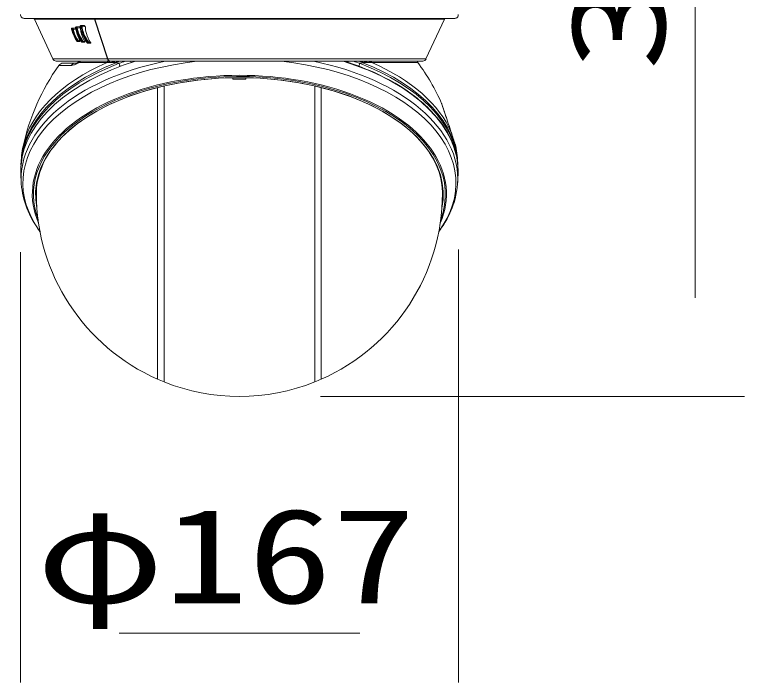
# Model space of a CAD drawing. Units: millimetres on the paper. Extents: x -62 to 65, y -59 to 59.
# Drawn here: x -21.73 to -3.23, y 11.86 to 28.79 of the extents above; entities that cross this region are included whole.
import ezdxf
from ezdxf.enums import TextEntityAlignment as Align

# ---------------------------------------------------------------- set-up
doc = ezdxf.new("R2010")
doc.units = ezdxf.units.MM
doc.layers.add('0-2_GAIKEI', color=4, linetype='Continuous', lineweight=9)
doc.layers.add('0-3_SUNPO', color=7, linetype='Continuous', lineweight=9)
doc.styles.add('ＭＳ ゴシック', font='')
doc.styles.get('ＭＳ ゴシック').set_extended_font_data('MS Gothic')

msp = doc.modelspace()

# ---------------------------------------------------------------- linework, layer by layer
at = {"layer": '0-2_GAIKEI', "color": 7}
for p, q in [((-10.57, 28.692), (-21.484, 28.692)), ((-20.755, 27.664), (-21.22, 28.671)), ((-11.298, 27.666), (-10.833, 28.671)), ((-20.672, 27.609), (-20.581, 27.606)), ((-11.472, 27.606), (-20.581, 27.606)), ((-11.472, 27.606), (-11.381, 27.61)), ((-20.189, 27.556), (-20.493, 27.556)), ((-10.813, 26.267), (-10.81, 26.258)), ((-10.556, 25.492), (-10.555, 25.49)), ((-10.552, 25.478), (-10.552, 25.48)), ((-10.552, 25.478), (-10.545, 25.449))]:
    msp.add_line(p, q, dxfattribs=at)
at = {"layer": '0-2_GAIKEI'}
for p, q in [((-21.22, 28.671), (-19.699, 28.671)), ((-19.371, 27.666), (-19.699, 28.671)), ((-10.833, 28.671), (-19.69, 28.671)), ((-19.361, 27.666), (-19.69, 28.671)), ((-20.015, 28.513), (-20.042, 28.513)), ((-20.015, 28.513), (-20.015, 28.482)), ((-20.015, 28.513), (-20.015, 28.513)), ((-20.015, 28.513), (-19.962, 28.512)), ((-20.255, 28.416), (-20.277, 28.416)), ((-20.241, 28.446), (-20.263, 28.446)), ((-20.241, 28.446), (-20.24, 28.446)), ((-20.24, 28.446), (-20.197, 28.445)), ((-20.151, 28.45), (-20.175, 28.45)), ((-20.137, 28.479), (-20.161, 28.479)), ((-20.137, 28.479), (-20.136, 28.479)), ((-20.136, 28.479), (-20.089, 28.478)), ((-20.029, 28.484), (-20.056, 28.484)), ((-20.015, 28.482), (-19.929, 28.479)), ((-20.129, 28.119), (-20.148, 28.119)), ((-20.114, 28.127), (-20.069, 28.126)), ((-20.133, 28.109), (-20.092, 28.108)), ((-20.115, 28.109), (-20.133, 28.109)), ((-20.133, 28.109), (-20.093, 28.108)), ((-20.115, 28.109), (-20.072, 28.108)), ((-20.072, 28.108), (-20.092, 28.108)), ((-20.027, 28.097), (-20.024, 28.099)), ((-20.004, 28.099), (-20.024, 28.099)), ((-20.011, 28.088), (-19.97, 28.087)), ((-19.99, 28.088), (-20.011, 28.088)), ((-20.011, 28.088), (-19.97, 28.087)), ((-19.99, 28.108), (-20.004, 28.099)), ((-19.99, 28.108), (-19.945, 28.107)), ((-19.948, 28.087), (-19.97, 28.087)), ((-19.858, 28.071), (-19.88, 28.071)), ((-19.867, 28.061), (-19.828, 28.06)), ((-19.845, 28.061), (-19.867, 28.061)), ((-19.867, 28.061), (-19.828, 28.06)), ((-19.844, 28.081), (-19.8, 28.08)), ((-19.804, 28.06), (-19.828, 28.06)), ((-19.383, 27.572), (-20.103, 27.572)), ((-20.079, 27.605), (-20.078, 27.606)), ((-20.079, 27.605), (-20.078, 27.606)), ((-11.298, 27.666), (-19.361, 27.666)), ((-19.247, 27.606), (-19.312, 27.61)), ((-19.247, 27.606), (-19.248, 27.606)), ((-19.243, 27.573), (-19.245, 27.573)), ((-19.243, 27.573), (-19.21, 27.572)), ((-19.213, 27.604), (-19.214, 27.604)), ((-19.213, 27.604), (-19.181, 27.605)), ((-19.181, 27.605), (-19.178, 27.606)), ((-19.15, 27.577), (-19.154, 27.567)), ((-13.286, 27.579), (-13.369, 27.606)), ((-12.904, 27.577), (-12.9, 27.567)), ((-12.873, 27.605), (-12.876, 27.606)), ((-12.873, 27.605), (-12.841, 27.604)), ((-12.843, 27.572), (-12.811, 27.573)), ((-12.839, 27.604), (-12.841, 27.604)), ((-12.809, 27.573), (-12.811, 27.573)), ((-12.671, 27.572), (-11.504, 27.572)), ((-20.602, 27.5), (-20.29, 27.5)), ((-16.193, 27.186), (-16.193, 27.148)), ((-16.193, 27.185), (-15.861, 27.185)), ((-15.861, 27.186), (-15.861, 27.148)), ((-18.102, 26.938), (-18.102, 19.544)), ((-17.936, 26.978), (-17.936, 19.474)), ((-14.118, 19.474), (-14.118, 26.978)), ((-13.952, 19.544), (-13.952, 26.938)), ((-18.102, 19.544), (-18.102, 25.057)), ((-21.171, 24.434), (-21.172, 24.271)), ((-10.883, 24.434), (-10.881, 24.271)), ((-18.102, 20.53), (-18.102, 20.527))]:
    msp.add_line(p, q, dxfattribs=at)
for points in [[(-19.883, 28.069), (-19.925, 28.133), (-19.963, 28.198), (-19.989, 28.252), (-20.013, 28.306), (-20.032, 28.36), (-20.047, 28.413), (-20.058, 28.465), (-20.062, 28.491)], [(-19.962, 28.512), (-19.956, 28.51), (-19.95, 28.507), (-19.938, 28.498), (-19.933, 28.491), (-19.929, 28.479)], [(-20.15, 28.118), (-20.186, 28.181), (-20.218, 28.244), (-20.245, 28.308), (-20.268, 28.371), (-20.282, 28.421)], [(-20.148, 28.119), (-20.181, 28.177), (-20.212, 28.237), (-20.238, 28.297), (-20.26, 28.357), (-20.277, 28.416)], [(-20.129, 28.119), (-20.162, 28.178), (-20.192, 28.237), (-20.218, 28.297), (-20.239, 28.357), (-20.255, 28.416)], [(-20.24, 28.446), (-20.241, 28.415), (-20.171, 28.414)], [(-20.114, 28.127), (-20.148, 28.184), (-20.178, 28.241), (-20.204, 28.3), (-20.225, 28.358), (-20.241, 28.415)], [(-20.197, 28.445), (-20.193, 28.444), (-20.184, 28.439), (-20.175, 28.43)], [(-20.027, 28.097), (-20.063, 28.156), (-20.095, 28.216), (-20.124, 28.276), (-20.148, 28.337), (-20.167, 28.397), (-20.178, 28.441), (-20.181, 28.456)], [(-20.024, 28.099), (-20.061, 28.159), (-20.094, 28.221), (-20.123, 28.283), (-20.147, 28.347), (-20.163, 28.399), (-20.175, 28.45)], [(-20.069, 28.126), (-20.1, 28.189), (-20.126, 28.253), (-20.137, 28.286), (-20.147, 28.319), (-20.155, 28.35), (-20.162, 28.381)], [(-20.004, 28.099), (-20.038, 28.154), (-20.068, 28.21), (-20.095, 28.268), (-20.118, 28.325), (-20.136, 28.382), (-20.144, 28.417), (-20.151, 28.45)], [(-20.136, 28.479), (-20.137, 28.448), (-20.057, 28.446)], [(-19.99, 28.108), (-20.024, 28.161), (-20.055, 28.215), (-20.081, 28.271), (-20.104, 28.327), (-20.122, 28.383), (-20.13, 28.416), (-20.137, 28.448)], [(-20.089, 28.478), (-20.083, 28.477), (-20.077, 28.474), (-20.066, 28.464), (-20.061, 28.458), (-20.057, 28.446)], [(-19.945, 28.107), (-19.977, 28.166), (-20.004, 28.228), (-20.026, 28.291), (-20.035, 28.322), (-20.043, 28.354), (-20.049, 28.384), (-20.054, 28.414), (-20.057, 28.446)], [(-19.88, 28.071), (-19.92, 28.131), (-19.956, 28.192), (-19.987, 28.255), (-20.013, 28.319), (-20.025, 28.352), (-20.035, 28.384), (-20.043, 28.415), (-20.05, 28.445), (-20.056, 28.484)], [(-19.858, 28.071), (-19.894, 28.125), (-19.926, 28.18), (-19.955, 28.236), (-19.982, 28.299), (-19.994, 28.33), (-20.004, 28.362), (-20.015, 28.403), (-20.023, 28.444), (-20.029, 28.484)], [(-19.844, 28.081), (-19.88, 28.132), (-19.913, 28.186), (-19.942, 28.24), (-19.969, 28.301), (-19.98, 28.332), (-19.991, 28.362), (-20.002, 28.403), (-20.01, 28.443), (-20.015, 28.482)], [(-19.8, 28.08), (-19.831, 28.134), (-19.859, 28.19), (-19.883, 28.247), (-19.902, 28.305), (-19.917, 28.363), (-19.924, 28.402), (-19.928, 28.441), (-19.929, 28.479)], [(-20.072, 28.108), (-20.07, 28.108), (-20.067, 28.11), (-20.066, 28.112), (-20.066, 28.118), (-20.069, 28.126)], [(-19.99, 28.088), (-19.948, 28.087), (-19.945, 28.088), (-19.942, 28.09), (-19.941, 28.093), (-19.941, 28.098), (-19.945, 28.107)], [(-19.845, 28.061), (-19.804, 28.06), (-19.799, 28.061), (-19.797, 28.063), (-19.795, 28.068), (-19.796, 28.071), (-19.798, 28.077), (-19.8, 28.08)], [(-19.312, 27.61), (-19.32, 27.611), (-19.334, 27.617), (-19.347, 27.627), (-19.354, 27.634), (-19.36, 27.643), (-19.366, 27.654), (-19.371, 27.666)], [(-19.264, 27.574), (-19.288, 27.576), (-19.31, 27.58), (-19.329, 27.587), (-19.346, 27.595), (-19.361, 27.606)], [(-11.381, 27.61), (-19.303, 27.61), (-19.238, 27.606)], [(-10.492, 24.984), (-10.497, 25.028), (-10.504, 25.08), (-10.52, 25.175), (-10.54, 25.26), (-10.563, 25.345), (-10.59, 25.429), (-10.623, 25.519), (-10.662, 25.612), (-10.707, 25.704), (-10.756, 25.795), (-10.812, 25.889), (-10.874, 25.984), (-10.942, 26.077), (-11.014, 26.169), (-11.088, 26.256), (-11.167, 26.342), (-11.214, 26.39), (-11.262, 26.437), (-11.312, 26.484), (-11.362, 26.531), (-11.415, 26.577), (-11.469, 26.622), (-11.525, 26.668), (-11.589, 26.719), (-11.685, 26.79), (-11.772, 26.852), (-11.863, 26.913), (-11.956, 26.972), (-12.078, 27.046), (-12.215, 27.123), (-12.356, 27.197), (-12.503, 27.269), (-12.624, 27.325), (-12.743, 27.376), (-12.821, 27.408), (-12.92, 27.448), (-13.017, 27.485), (-13.118, 27.522), (-13.286, 27.579)], [(-12.693, 27.606), (-12.707, 27.595), (-12.723, 27.587), (-12.748, 27.579), (-12.765, 27.576), (-12.789, 27.574)], [(-20.147, 27.545), (-20.169, 27.533), (-20.189, 27.523), (-20.208, 27.516), (-20.225, 27.51), (-20.257, 27.503), (-20.274, 27.501), (-20.29, 27.5)], [(-19.054, 27.479), (-19.06, 27.494), (-19.065, 27.509), (-19.069, 27.524), (-19.071, 27.539), (-19.072, 27.552)], [(-13, 27.479), (-12.993, 27.494), (-12.988, 27.509), (-12.985, 27.524), (-12.983, 27.539), (-12.982, 27.552)]]:
    msp.add_lwpolyline(points, dxfattribs=at)
at = {"layer": '0-2_GAIKEI', "color": 7}
for points in [[(-20.117, 27.582), (-20.142, 27.568), (-20.163, 27.56), (-20.183, 27.556), (-20.189, 27.556)], [(-18.858, 26.703), (-18.709, 26.757), (-18.557, 26.808), (-18.402, 26.856), (-18.244, 26.901), (-18.084, 26.943), (-17.921, 26.981), (-17.756, 27.017), (-17.589, 27.049), (-17.42, 27.078), (-17.249, 27.103), (-17.077, 27.126), (-16.904, 27.145), (-16.73, 27.16), (-16.555, 27.172), (-16.379, 27.181), (-16.203, 27.186), (-16.027, 27.188)], [(-13.195, 26.703), (-13.344, 26.757), (-13.497, 26.808), (-13.652, 26.856), (-13.81, 26.901), (-13.97, 26.943), (-14.133, 26.981), (-14.298, 27.017), (-14.465, 27.049), (-14.634, 27.078), (-14.804, 27.103), (-14.976, 27.126), (-15.15, 27.145), (-15.324, 27.16), (-15.499, 27.172), (-15.675, 27.181), (-15.851, 27.186), (-16.027, 27.188)], [(-21.186, 24.285), (-21.182, 24.359), (-21.175, 24.432), (-21.168, 24.482), (-21.16, 24.533), (-21.15, 24.583), (-21.139, 24.633), (-21.126, 24.683), (-21.112, 24.732), (-21.096, 24.782), (-21.079, 24.831), (-21.061, 24.881), (-21.041, 24.93), (-21.019, 24.979), (-20.996, 25.027), (-20.972, 25.076), (-20.946, 25.124), (-20.918, 25.172), (-20.89, 25.22), (-20.848, 25.284), (-20.804, 25.348), (-20.758, 25.411), (-20.709, 25.473), (-20.66, 25.532), (-20.609, 25.59), (-20.526, 25.679), (-20.437, 25.766), (-20.343, 25.851), (-20.244, 25.935), (-20.14, 26.016), (-20.031, 26.096), (-19.917, 26.173), (-19.799, 26.248), (-19.677, 26.321), (-19.55, 26.391), (-19.419, 26.458), (-19.285, 26.524), (-19.146, 26.586), (-19.004, 26.646), (-18.858, 26.703)], [(-10.868, 24.285), (-10.872, 24.359), (-10.879, 24.432), (-10.885, 24.482), (-10.894, 24.533), (-10.903, 24.583), (-10.915, 24.633), (-10.927, 24.683), (-10.942, 24.732), (-10.957, 24.782), (-10.974, 24.831), (-10.993, 24.881), (-11.013, 24.93), (-11.035, 24.979), (-11.058, 25.027), (-11.082, 25.076), (-11.108, 25.124), (-11.135, 25.172), (-11.164, 25.22), (-11.205, 25.284), (-11.249, 25.348), (-11.296, 25.411), (-11.345, 25.473), (-11.393, 25.532), (-11.444, 25.59), (-11.528, 25.679), (-11.617, 25.766), (-11.711, 25.851), (-11.81, 25.935), (-11.914, 26.016), (-12.023, 26.096), (-12.136, 26.173), (-12.254, 26.248), (-12.377, 26.321), (-12.503, 26.391), (-12.634, 26.458), (-12.769, 26.524), (-12.908, 26.586), (-13.05, 26.646), (-13.195, 26.703)], [(-10.556, 25.492), (-10.565, 25.516), (-10.586, 25.574), (-10.608, 25.643), (-10.641, 25.751), (-10.654, 25.792), (-10.657, 25.801)], [(-10.552, 25.48), (-10.552, 25.48), (-10.553, 25.48), (-10.555, 25.484), (-10.569, 25.517), (-10.586, 25.565), (-10.599, 25.605), (-10.626, 25.697), (-10.653, 25.786), (-10.656, 25.796)], [(-10.483, 24.807), (-10.484, 24.863), (-10.487, 24.918), (-10.491, 24.973)], [(-10.972, 23.289), (-10.933, 23.342), (-10.895, 23.397), (-10.858, 23.453), (-10.812, 23.527), (-10.763, 23.613), (-10.712, 23.712), (-10.666, 23.813), (-10.645, 23.863), (-10.626, 23.914), (-10.607, 23.967), (-10.588, 24.023), (-10.561, 24.116), (-10.539, 24.208), (-10.522, 24.301), (-10.508, 24.394), (-10.499, 24.494)]]:
    msp.add_lwpolyline(points, dxfattribs=at)
for centre, radius, start, end in [((-21.484, 28.783), 0.0915, 177, 270), ((-21.1, 28.726), 0.133, 195.1498, 204.8293), ((-10.954, 28.726), 0.133, 335.1707, 344.8445), ((-10.57, 28.783), 0.0915, 270, 3), ((-20.668, 27.704), 0.0951, 204.8294, 268), ((-20.746, 28.639), 1.231, 300.7426, 302.8276), ((-11.332, 27.698), 0.213, 205.7628, 216.2752), ((-16.027, 24.253), 5.611, 24.0219, 36.2752), ((-11.385, 27.706), 0.0963, 272.86, 335.1707), ((-16.027, 24.253), 5.611, 144.629, 167.6892), ((-20.493, 27.423), 0.133, 90, 144.629), ((-11.024, 26.482), 0.133, 17.676, 24.0218), ((2.615, 30.845), 14.187, 197.6784, 198.841), ((2.141, 30.678), 13.685, 197.678, 198.8441), ((1.992, 30.629), 13.527, 197.6732, 198.8126), ((-63.371, 8.407), 55.509, 18.2564, 18.7644), ((-10.832, 26.251), 0.0236, 18.8316, 31.9427), ((-62.251, 8.782), 54.329, 18.2564, 18.7643), ((-10.678, 25.795), 0.0217, 4.5067, 18.187), ((-65.792, 7.612), 58.058, 17.93681, 18.25545), ((-19.21, 24.945), 2.353, 167.643, 179.3351), ((-10.681, 25.451), 0.132, 12.5964, 17.9685), ((-10.681, 25.449), 0.133, 12.6159, 17.9294), ((-12.853, 24.944), 2.362, 0.7086, 12.3474), ((-19.863, 24.812), 1.707, 174.6027, 180.1604), ((-19.732, 24.807), 1.838, 180, 182.5301), ((-12.322, 24.807), 1.838, 357.428, 0), ((-12.228, 25.144), 9.35, 182.5709, 183.985), ((-19.825, 25.144), 9.35, 356.0152, 357.4293), ((-16.027, 24.253), 5.146, 180, 246.22), ((-16.027, 24.253), 5.146, 293.78, 0), ((-16.027, 24.253), 5.146, 246.2201, 248.2247), ((-16.027, 24.253), 5.146, 248.2247, 291.7753), ((-16.027, 24.252), 5.146, 291.7753, 293.78)]:
    msp.add_arc(centre, radius, start, end, dxfattribs=at)
at = {"layer": '0-2_GAIKEI'}
for centre, radius, start, end in [((-19.527, 28.724), 0.172, 190.7833, 198.0343), ((-20.042, 28.493), 0.0199, 90, 187.4477), ((-20.263, 28.426), 0.0199, 90, 194.0361), ((-20.275, 28.423), 0.0071, 199.8589, 254.7732), ((-20.246, 28.442), 0.0275, 251.2444, 281.0902), ((-20.161, 28.459), 0.0199, 90, 190.9746), ((-20.173, 28.458), 0.0082, 196.7641, 253.0995), ((-20.141, 28.476), 0.0274, 248.6234, 277.7723), ((-20.018, 28.509), 0.0276, 246.2405, 274.4044), ((-20.152, 28.126), 0.0087, 286.5627, 304.1855), ((-20.133, 28.129), 0.0199, 211.6339, 270), ((-20.289, 28.407), 0.329, 299.1095, 301.9631), ((-20.01, 28.108), 0.0199, 213.3258, 270), ((-19.867, 28.081), 0.0199, 215.5473, 270), ((-19.872, 28.06), 0.0141, 123.5092, 137.2927), ((-19.612, 27.755), 0.401, 125.5334, 127.8966), ((-21.957, 1311.787), 1284.123, 270.05366, 270.11541), ((-21.848, 1820.028), 1792.42, 270.03761, 270.08107), ((-20.859, 28.744), 1.394, 300.7283, 302.819), ((-20.079, 27.52), 0.0718, 121.6725, 159.8345), ((-20.312, 28.018), 0.492, 295.047, 303.0752), ((-19.303, 25.978), 1.597, 88.6083, 92.8574), ((-19.246, 27.829), 0.256, 265.8553, 270), ((-19.225, 27.798), 0.194, 262.057, 268.0771), ((-19.299, 26.108), 1.466, 84.3453, 87.8302), ((-19.222, 27.859), 0.255, 267.9798, 271.7414), ((-19.222, 27.638), 0.0352, 282.4889, 292.3295), ((-19.206, 27.928), 0.356, 269.3293, 279.1457), ((-19.187, 27.833), 0.228, 271.538, 275.325), ((-18.442, 31.38), 3.879, 259.4187, 260.6533), ((-19.214, 27.946), 0.375, 279.8565, 294.6385), ((-19.944, 30.333), 2.914, 287.4093, 290.6213), ((-18.609, 27.715), 0.212, 211.1883, 220.4308), ((-13.445, 27.715), 0.212, 319.57, 328.8114), ((-12.11, 30.333), 2.914, 249.3789, 252.5907), ((-12.84, 27.946), 0.375, 245.362, 260.1421), ((-13.612, 31.381), 3.88, 279.3481, 280.5824), ((-12.848, 27.928), 0.356, 260.8529, 270.673), ((-12.755, 26.108), 1.466, 92.1714, 95.6547), ((-12.867, 27.833), 0.228, 264.6743, 268.461), ((-12.832, 27.638), 0.0352, 247.6574, 257.5109), ((-12.831, 27.859), 0.255, 268.259, 272.0167), ((-12.829, 27.798), 0.194, 271.9233, 277.9433), ((-12.808, 27.829), 0.256, 270, 274.1405), ((-12.751, 25.977), 1.597, 87.1436, 91.3922), ((-16.027, 18.181), 8.969, 88.9395, 91.0605), ((-19.455, 24.416), 1.715, 178.1573, 179.389), ((-12.598, 24.416), 1.715, 0.611, 1.8428)]:
    msp.add_arc(centre, radius, start, end, dxfattribs=at)
for centre, major_axis, ratio, start_param, end_param in [((-19.614, 28.726), (0, -0.133), 0.707107, 4.976802, 5.145741), ((-20.042, 28.493), (0.0198, 0.0026), 0.561622, 3.141568, 3.876184), ((-20.042, 28.493), (0, -0.0199), 0.777999, 3.108697, 5.201539), ((-20.015, 28.493), (0, -0.0199), 0.772686, 3.108482, 5.201544), ((-20.263, 28.426), (0, -0.0199), 0.826386, 3.110868, 5.201735), ((-20.241, 28.426), (0, -0.0199), 0.822101, 3.110719, 5.201739), ((-20.161, 28.459), (0, -0.0199), 0.803753, 3.109882, 5.201639), ((-20.137, 28.459), (0, -0.0199), 0.798993, 3.109704, 5.201643), ((-20.133, 28.129), (0, 0.0199), 0.82638, 2.061116, 3.112294), ((-20.114, 28.129), (0, -0.0199), 0.822573, 5.202716, 6.253772), ((-20.114, 28.129), (0, 0.0199), 0.016111, 1.623667, 3.124866), ((-20.01, 28.108), (0, 0.0199), 0.803315, 2.061224, 3.111689), ((-19.989, 28.108), (0, -0.0199), 0.799161, 5.202824, 6.253152), ((-19.989, 28.108), (0, 0.0199), 0.017006, 1.588369, 3.123538), ((-19.867, 28.081), (0, 0.0199), 0.776557, 2.061364, 3.110987), ((-19.844, 28.081), (0, -0.0199), 0.771986, 5.202966, 6.252432), ((-19.844, 28.081), (0, 0.0199), 0.018155, 1.544087, 3.122043), ((-16.027, 24.518), (5.489, 0), 0.573576, 1.768584, 3.541949), ((-16.027, 24.621), (5.533, 0), 0.573576, 1.917768, 3.181554), ((-16.027, 24.807), (5.543, 0), 0.573576, 2.065164, 3.089404), ((-16.027, 24.947), (5.536, 0), 0.573576, 2.171112, 3.132684), ((-16.027, 25.055), (5.524, 0), 0.573576, 2.22365, 3.017033), ((-20.007, 27.493), (0.072, -0.112), 0.639962, 3.141598, 3.613446), ((-19.51, 27.698), (0, 0.213), 0.741918, 4.079268, 4.262742), ((-19.299, 27.706), (0, -0.0965), 0.705842, 5.14674, 6.232965), ((-19.226, 27.538), (-0.0024, -0.0664), 0.700602, 3.314951, 4.174463), ((-19.206, 27.538), (0.0022, -0.0664), 0.669372, 3.272515, 4.139171), ((-19.172, 27.539), (0.0022, -0.0664), 0.655736, 3.294538, 4.166649), ((-19.111, 27.548), (0.0159, -0.0646), 0.556903, 3.492588, 4.114912), ((-16.027, 24.518), (5.489, 0), 0.573576, 5.882826, 7.656194), ((-16.027, 24.621), (5.533, 0), 0.573576, 6.243234, 7.50701), ((-16.027, 24.807), (5.543, 0), 0.573576, 6.257432, 7.359614), ((-12.943, 27.548), (-0.0159, -0.0644), 0.558755, 2.168667, 2.790854), ((-16.027, 24.947), (-5.536, 0), 0.573576, 3.150497, 4.112073), ((-12.882, 27.539), (-0.0022, -0.0664), 0.655733, 2.116534, 2.988644), ((-12.847, 27.538), (-0.0022, -0.0664), 0.669374, 2.144017, 3.010668), ((-12.828, 27.538), (0.0024, -0.0664), 0.700536, 2.108816, 2.968347), ((-12.544, 27.698), (0, -0.213), 0.741918, 5.162036, 5.34551), ((-16.027, 25.055), (-5.524, 0), 0.573576, 3.377752, 4.059535), ((-16.027, 24.238), (5.249, 0), 0.573576, 6.036844, 9.671119), ((-16.027, 24.901), (5.536, 0), 0.573576, 2.153199, 3.110008), ((-20.189, 27.423), (0, -0.133), 0.93181, 3.141489, 4.095063), ((-16.027, 24.901), (5.536, 0), 0.573576, 0.03156, 0.988394), ((-16.027, 24.225), (5.167, 0), 0.573576, 6.16797, 9.539932), ((-16.027, 24.225), (5.22, 0), 0.573576, 6.071857, 8.055444), ((-16.027, 24.225), (5.22, 0), 0.573576, 1.772259, 3.352921), ((-16.027, 24.416), (-5.144, 0), 0.573576, 6.26456, 6.27707), ((-16.027, 24.416), (-5.144, 0), 0.573576, 3.147709, 3.160219), ((-16.027, 24.443), (5.153, 0), 0.573576, 3.159338, 3.196752), ((-16.027, 24.443), (5.153, 0), 0.573576, 6.228027, 6.26544), ((-18.127, 24.265), (0.031, -4.387), 0.005005, 1.457672, 1.458538)]:
    msp.add_ellipse(centre, major_axis=major_axis, ratio=ratio, start_param=start_param, end_param=end_param, dxfattribs=at)
at = {"layer": '0-2_GAIKEI', "color": 7}
for centre, major_axis, ratio, start_param, end_param in [((-16.027, 25.055), (-5.524, 0), 0.573576, 3.266192, 3.276032), ((-16.027, 24.253), (-5.146, 0), 0.573576, 5.920218, 6.27703), ((-16.027, 24.253), (-5.146, 0), 0.573576, 3.147693, 3.504581), ((-16.027, 24.807), (5.543, 0), 0.573576, 3.166923, 3.167356), ((-16.218, 24.679), (5.341, 0.074), 0.610162, 3.175671, 3.559661), ((-16.027, 24.231), (5.16, 0), 0.573576, 3.123243, 3.236806), ((-16.027, 24.253), (-5.146, 0), 0.573576, 6.27703, 6.283247), ((-16.027, 24.231), (5.16, 0), 0.573576, 6.187786, 6.301535), ((-16.027, 24.253), (-5.146, 0), 0.573576, 3.141654, 3.147693)]:
    msp.add_ellipse(centre, major_axis=major_axis, ratio=ratio, start_param=start_param, end_param=end_param, dxfattribs=at)
at = {"layer": '0-3_SUNPO'}
for p, q in [((-4.478, 40.217), (-4.478, 21.607)), ((-21.575, 22.767), (-21.575, 11.857)), ((-10.478, 22.835), (-10.478, 11.857)), ((-13.972, 19.107), (-3.228, 19.107)), ((-19.075, 13.107), (-12.978, 13.107))]:
    msp.add_line(p, q, dxfattribs=at)

# ---------------------------------------------------------------- texts
at = {"layer": '0-3_SUNPO', "style": 'ＭＳ ゴシック', "width": 1.5}
msp.add_text('356', height=2.405, rotation=90, dxfattribs=at).set_placement((-4.516, 27.34), align=Align.BOTTOM_LEFT)
at = {"layer": '0-3_SUNPO', "style": 'ＭＳ ゴシック', "width": 1.3}
msp.add_text('φ167', height=2.405, dxfattribs=at).set_placement((-21.17, 13.144), align=Align.BOTTOM_LEFT)

doc.saveas('drawing.dxf')
